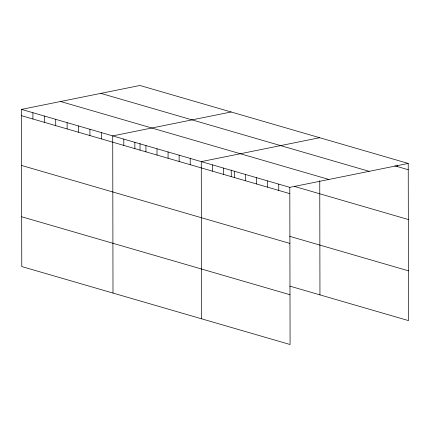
<?xml version="1.0" encoding="UTF-8"?>
<svg xmlns="http://www.w3.org/2000/svg" width="430" height="430" viewBox="0 0 430 430"><rect width="100%" height="100%" fill="white"/><g stroke="black" fill="none" stroke-linecap="round" stroke-linejoin="round"><path stroke-width="0.64" d="M21.5 109.392L289.809 187.351L290.083 344.521L21.774 266.562L21.5 109.392L139.917 85.479L408.226 163.438L408.5 320.608L289.831 286.127M231.141 111.983L112.724 135.901L112.999 293.072M319.683 137.707L201.267 161.626L201.541 318.797M289.809 187.351L408.226 163.438M394.708 165.797L408.237 169.726M100.84 93.374L369.15 171.328M60.576 101.501L328.885 179.455M294.571 186.47L408.323 219.515M21.511 115.686L289.82 193.64M289.739 236.339L408.414 270.814M21.597 165.475L289.906 243.428M21.688 216.774L289.997 294.727M397.164 165.254L397.169 166.512M319.759 180.691L319.958 294.878M278.742 184.131L278.753 190.425M267.675 180.917L267.686 187.211M256.608 177.703L256.619 183.992M245.541 174.489L245.551 180.777M234.468 171.269L234.484 177.563M231.243 170.038L231.254 176.617M223.401 168.055L223.412 174.349M212.334 164.84L212.345 171.129M190.2 158.407L190.21 164.701M179.133 155.192L179.143 161.486M168.065 151.978L168.076 158.267M156.998 148.764L157.009 155.053M145.931 145.544L145.942 151.838M140.019 143.534L140.029 150.113M134.859 142.33L134.869 148.624M123.792 139.116L123.802 145.404M101.324 132.585L101.335 138.879M89.918 129.274L89.929 135.563M78.518 125.958L78.529 132.252M67.112 122.647L67.123 128.941M55.712 119.336L55.723 125.624M44.306 116.019L44.317 122.313M32.906 112.708L32.916 118.997"/></g></svg>
